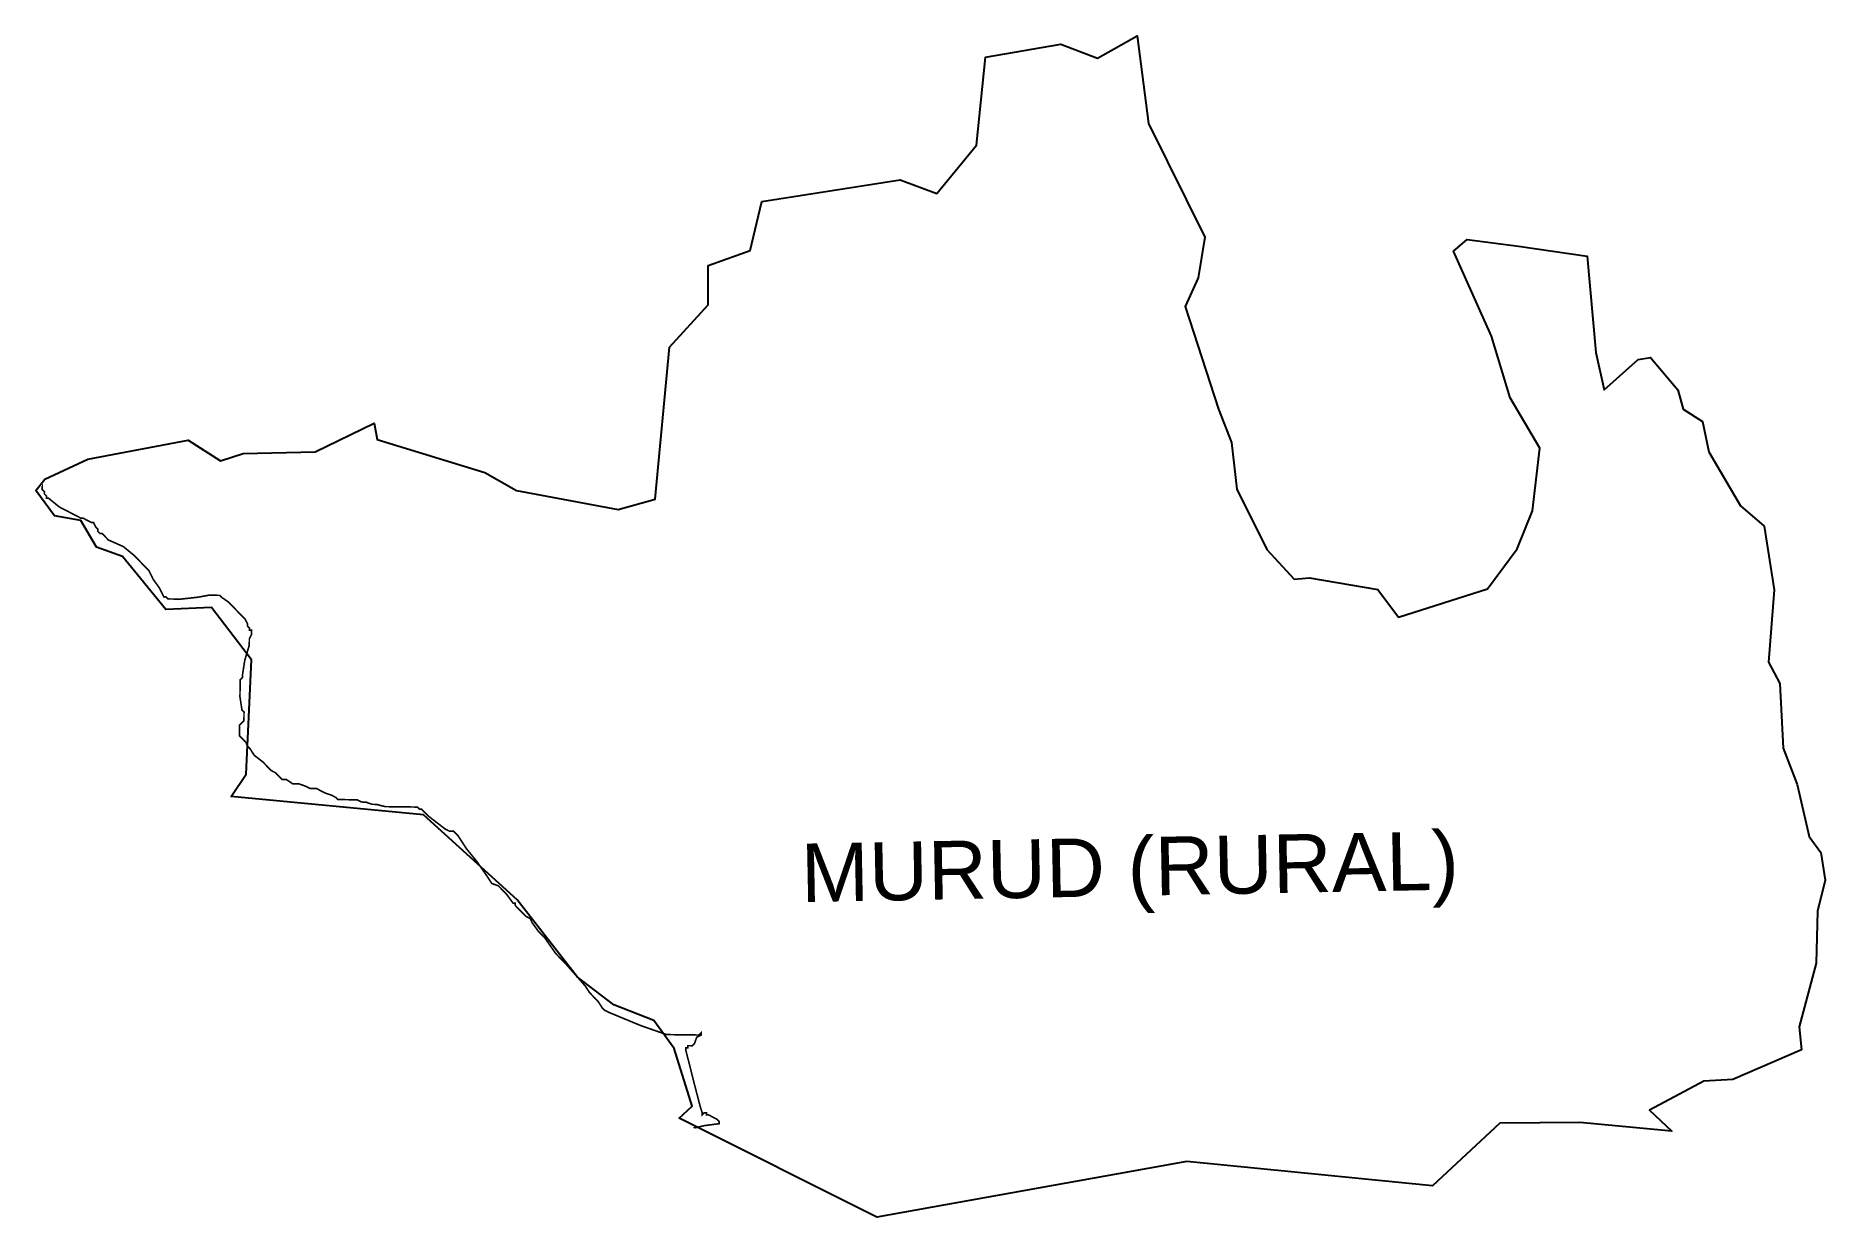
# Model space of a CAD drawing. Header units: metres. Extents: x 282553 to 285881, y 2028142 to 2030340.
import ezdxf

# ---------------------------------------------------------------- set-up
doc = ezdxf.new("R2010")
doc.units = ezdxf.units.M
for name, color, linetype in [('HIGH TIDE LINE', 6, 'Continuous'), ('village', 3, 'Continuous'), ('VILLAGE NAME', 250, 'Continuous')]:
    doc.layers.add(name, color=color, linetype=linetype)
doc.styles.get("Standard").update_dxf_attribs({"font": 'calibri.ttf'})

msp = doc.modelspace()

# ---------------------------------------------------------------- linework, layer by layer
at = {"layer": 'HIGH TIDE LINE', "lineweight": 0}
msp.add_lwpolyline([(283776.1, 2028308.8, 3.01, 3.01, 0), (283780.1, 2028308.7, 3.01, 3.01, 0), (283796.2, 2028312.5, 3.01, 3.01, 0), (283824.3, 2028316.2, 3.01, 3.01, 0), (283824.4, 2028320.2, 3.01, 3.01, 0), (283820.4, 2028324.2, 3.01, 3.01, 0), (283804.5, 2028332.5, 3.01, 3.01, 0), (283800.5, 2028332.5, 3.01, 3.01, 0), (283800.5, 2028336.5, 3.01, 3.01, 0), (283796.5, 2028336.6, 3.01, 3.01, 0), (283792.5, 2028332.6, 3.01, 3.01, 0), (283792.5, 2028336.6, 3.01, 3.01, 0), (283788.7, 2028348.7, 3.01, 3.01, 0), (283777.2, 2028393, 3.01, 3.01, 0), (283762, 2028453.3, 3.01, 3.01, 0), (283762.1, 2028457.3, 3.01, 3.01, 0), (283766.1, 2028457.3, 3.01, 3.01, 0), (283766.1, 2028461.3, 3.01, 3.01, 0), (283774.1, 2028461.2, 3.01, 3.01, 0), (283778.2, 2028465.1, 3.01, 3.01, 0), (283782.4, 2028477.1, 3.01, 3.01, 0), (283790.4, 2028481, 3.01, 3.01, 0), (283790.5, 2028485, 3.01, 3.01, 0), (283786.4, 2028481.1, 3.01, 3.01, 0), (283726.3, 2028481.9, 3.01, 3.01, 0), (283678.4, 2028498.6, 3.01, 3.01, 0), (283618.6, 2028523.4, 3.01, 3.01, 0), (283610.7, 2028527.5, 3.01, 3.01, 0), (283606.7, 2028531.6, 3.01, 3.01, 0), (283598.8, 2028543.7, 3.01, 3.01, 0), (283583, 2028560, 3.01, 3.01, 0), (283575.2, 2028572.1, 3.01, 3.01, 0), (283539.6, 2028612.7, 3.01, 3.01, 0), (283519.9, 2028633, 3.01, 3.01, 0), (283500.2, 2028661.3, 3.01, 3.01, 0), (283488.3, 2028673.5, 3.01, 3.01, 0), (283476.5, 2028689.7, 3.01, 3.01, 0), (283472.6, 2028697.8, 3.01, 3.01, 0), (283464.7, 2028701.9, 3.01, 3.01, 0), (283460.7, 2028706, 3.01, 3.01, 0), (283448.8, 2028718.1, 3.01, 3.01, 0), (283444.9, 2028722.2, 3.01, 3.01, 0), (283444.9, 2028726.2, 3.01, 3.01, 0), (283440.9, 2028726.3, 3.01, 3.01, 0), (283429.1, 2028742.5, 3.01, 3.01, 0), (283417.3, 2028754.7, 3.01, 3.01, 0), (283413.3, 2028758.7, 3.01, 3.01, 0), (283401.3, 2028762.9, 3.01, 3.01, 0), (283393.5, 2028775, 3.01, 3.01, 0), (283373.8, 2028803.4, 3.01, 3.01, 0), (283354.1, 2028827.7, 3.01, 3.01, 0), (283338.4, 2028851.9, 3.01, 3.01, 0), (283330.5, 2028860.1, 3.01, 3.01, 0), (283322.4, 2028860.2, 3.01, 3.01, 0), (283314.5, 2028864.3, 3.01, 3.01, 0), (283282.7, 2028888.8, 3.01, 3.01, 0), (283270.9, 2028901, 3.01, 3.01, 0), (283266.9, 2028901, 3.01, 3.01, 0), (283262.9, 2028905.1, 3.01, 3.01, 0), (283202.8, 2028905.9, 3.01, 3.01, 0), (283186.8, 2028910.1, 3.01, 3.01, 0), (283178.8, 2028910.2, 3.01, 3.01, 0), (283166.8, 2028914.4, 3.01, 3.01, 0), (283158.8, 2028914.5, 3.01, 3.01, 0), (283150.8, 2028918.6, 3.01, 3.01, 0), (283114.8, 2028919.1, 3.01, 3.01, 0), (283110.8, 2028923.2, 3.01, 3.01, 0), (283102.9, 2028927.3, 3.01, 3.01, 0), (283090.9, 2028931.4, 3.01, 3.01, 0), (283082.9, 2028935.6, 3.01, 3.01, 0), (283075, 2028939.7, 3.01, 3.01, 0), (283062.9, 2028939.8, 3.01, 3.01, 0), (283055, 2028943.9, 3.01, 3.01, 0), (283043, 2028948.1, 3.01, 3.01, 0), (283031, 2028948.3, 3.01, 3.01, 0), (283019.1, 2028956.5, 3.01, 3.01, 0), (283011, 2028956.6, 3.01, 3.01, 0), (283007.1, 2028960.6, 3.01, 3.01, 0), (283003.1, 2028964.7, 3.01, 3.01, 0), (282999.2, 2028968.8, 3.01, 3.01, 0), (282991.2, 2028972.9, 3.01, 3.01, 0), (282975.4, 2028989.1, 3.01, 3.01, 0), (282959.5, 2029001.4, 3.01, 3.01, 0), (282951.7, 2029013.5, 3.01, 3.01, 0), (282947.7, 2029017.6, 3.01, 3.01, 0), (282943.8, 2029025.6, 3.01, 3.01, 0), (282939.9, 2029029.7, 3.01, 3.01, 0), (282931.9, 2029037.8, 3.01, 3.01, 0), (282932.2, 2029057.9, 3.01, 3.01, 0), (282936.3, 2029061.8, 3.01, 3.01, 0), (282940.3, 2029065.8, 3.01, 3.01, 0), (282940.5, 2029081.8, 3.01, 3.01, 0), (282936.6, 2029085.9, 3.01, 3.01, 0), (282932.9, 2029110, 3.01, 3.01, 0), (282933.3, 2029142, 3.01, 3.01, 0), (282937.4, 2029146, 3.01, 3.01, 0), (282937.5, 2029150, 3.01, 3.01, 0), (282941.8, 2029178, 3.01, 3.01, 0), (282950.2, 2029206, 3.01, 3.01, 0), (282950.4, 2029218, 3.01, 3.01, 0), (282954.5, 2029226, 3.01, 3.01, 0), (282954.6, 2029234, 3.01, 3.01, 0), (282950.6, 2029234, 3.01, 3.01, 0), (282950.7, 2029238, 3.01, 3.01, 0), (282946.7, 2029242.1, 3.01, 3.01, 0), (282946.8, 2029246.1, 3.01, 3.01, 0), (282942.9, 2029254.2, 3.01, 3.01, 0), (282931, 2029266.4, 3.01, 3.01, 0), (282915.2, 2029282.6, 3.01, 3.01, 0), (282911.2, 2029286.7, 3.01, 3.01, 0), (282899.3, 2029294.9, 3.01, 3.01, 0), (282895.3, 2029298.9, 3.01, 3.01, 0), (282875.3, 2029299.2, 3.01, 3.01, 0), (282855.2, 2029295.5, 3.01, 3.01, 0), (282823.1, 2029291.9, 3.01, 3.01, 0), (282799, 2029292.2, 3.01, 3.01, 0), (282795.1, 2029296.3, 3.01, 3.01, 0), (282791.1, 2029296.3, 3.01, 3.01, 0), (282783.3, 2029312.5, 3.01, 3.01, 0), (282771.5, 2029328.7, 3.01, 3.01, 0), (282767.6, 2029336.7, 3.01, 3.01, 0), (282763.7, 2029344.8, 3.01, 3.01, 0), (282759.7, 2029348.9, 3.01, 3.01, 0), (282736, 2029373.2, 3.01, 3.01, 0), (282716.2, 2029389.5, 3.01, 3.01, 0), (282688.3, 2029401.9, 3.01, 3.01, 0), (282676.4, 2029414.1, 3.01, 3.01, 0), (282672.4, 2029414.2, 3.01, 3.01, 0), (282668.4, 2029418.2, 3.01, 3.01, 0), (282668.5, 2029422.3, 3.01, 3.01, 0), (282664.5, 2029426.3, 3.01, 3.01, 0), (282660.6, 2029434.4, 3.01, 3.01, 0), (282656.6, 2029434.4, 3.01, 3.01, 0), (282640.7, 2029442.7, 3.01, 3.01, 0), (282636.7, 2029442.7, 3.01, 3.01, 0), (282612.8, 2029455.1, 3.01, 3.01, 0), (282596.9, 2029463.3, 3.01, 3.01, 0), (282577, 2029479.6, 3.01, 3.01, 0), (282573, 2029479.7, 3.01, 3.01, 0), (282573.1, 2029483.7, 3.01, 3.01, 0), (282569.1, 2029487.7, 3.01, 3.01, 0), (282569.2, 2029491.7, 3.01, 3.01, 0), (282565.2, 2029495.8, 3.01, 3.01, 0), (282565.3, 2029503.8, 3.01, 3.01, 0), (282565, 2029503.8, 3.01, 3.01, 0)], format="xyseb", dxfattribs=at)
at = {"layer": 'village', "color": 3}
msp.add_polyline3d([(285881.1, 2028769.2, 0), (285866.6, 2028711.3, 0), (285864.2, 2028614.6, 0), (285832.5, 2028496.5, 0), (285836.9, 2028453.7, 0), (285709.4, 2028398.2, 0), (285655.2, 2028395.4, 0), (285554.5, 2028341.5, 0), (285596, 2028302, 0), (285424.5, 2028318.1, 0), (285276, 2028316.9, 0), (285150.6, 2028200.4, 0), (284693.9, 2028246, 0), (284117.5, 2028142.2, 0), (283749.9, 2028326.2, 0), (283773.7, 2028349, 0), (283740.6, 2028455.8, 0), (283702.8, 2028508.2, 0), (283628.4, 2028537.5, 0), (283559.9, 2028589.2, 0), (283448.2, 2028732.7, 0), (283274.4, 2028890.9, 0), (282916.5, 2028924.7, 0), (282944.5, 2028966.1, 0), (282954.4, 2029178.7, 0), (282880, 2029276.2, 0), (282794.8, 2029272.6, 0), (282714.7, 2029371, 0), (282666.1, 2029388.8, 0), (282636.9, 2029438.2, 0), (282588.3, 2029447, 0), (282553.2, 2029494, 0), (282569.8, 2029515.3, 0), (282649.7, 2029552.2, 0), (282836.3, 2029587.6, 0), (282896.8, 2029548.9, 0), (282938.9, 2029562.8, 0), (283073, 2029566, 0), (283182.8, 2029619, 0), (283188.1, 2029588.9, 0), (283388.4, 2029527.5, 0), (283447.2, 2029493.9, 0), (283636.2, 2029458.8, 0), (283705.4, 2029478.1, 0), (283732, 2029760.4, 0), (283803.4, 2029839.4, 0), (283803.8, 2029912.2, 0), (283881.6, 2029940.3, 0), (283903.3, 2030031.3, 0), (284161, 2030071.5, 0), (284229.2, 2030046.6, 0), (284302.6, 2030136.1, 0), (284319.7, 2030299.9, 0), (284459.5, 2030323.9, 0), (284527.9, 2030297.8, 0), (284601.6, 2030339.7, 0), (284622.5, 2030176.7, 0), (284727.6, 2029965.4, 0), (284715, 2029889.2, 0), (284690.7, 2029836.3, 0), (284752.6, 2029645.4, 0), (284777.1, 2029583.5, 0), (284786.9, 2029496.4, 0), (284842.7, 2029384.4, 0), (284893.6, 2029329.2, 0), (284921.7, 2029331.6, 0), (285049, 2029310, 0), (285087.8, 2029258.3, 0), (285252.9, 2029310.8, 0), (285308, 2029385.7, 0), (285336.7, 2029456.4, 0), (285350.4, 2029572.6, 0), (285295.3, 2029666.3, 0), (285260.3, 2029780.9, 0), (285189.9, 2029939.1, 0), (285215, 2029960.6, 0), (285310.4, 2029948.2, 0), (285438.3, 2029929.9, 0), (285454.2, 2029750.8, 0), (285470, 2029681.4, 0), (285533.1, 2029737.7, 0), (285556.2, 2029741.3, 0), (285607.1, 2029680.9, 0), (285617.1, 2029645.3, 0), (285652.9, 2029622, 0), (285664.5, 2029566.1, 0), (285723.3, 2029465.3, 0), (285767.7, 2029427.4, 0), (285786.2, 2029309.1, 0), (285775.8, 2029174.8, 0), (285796.8, 2029135.1, 0), (285803.1, 2029014.8, 0), (285829.1, 2028947.2, 0), (285851.2, 2028850.4, 0), (285872.9, 2028820.4, 0)], close=True, dxfattribs=at)

# ---------------------------------------------------------------- texts
at = {"layer": 'VILLAGE NAME', "insert": (283975.1, 2028836.9), "char_height": 108.748, "attachment_point": 1, "rotation": 1.1028}
msp.add_mtext_dynamic_manual_height_columns('{\\fArial|b0|i0|c0|p34;MURUD (RURAL)}', width=1688.823, gutter_width=543.7, heights=[0], dxfattribs=at)

doc.saveas('drawing.dxf')
